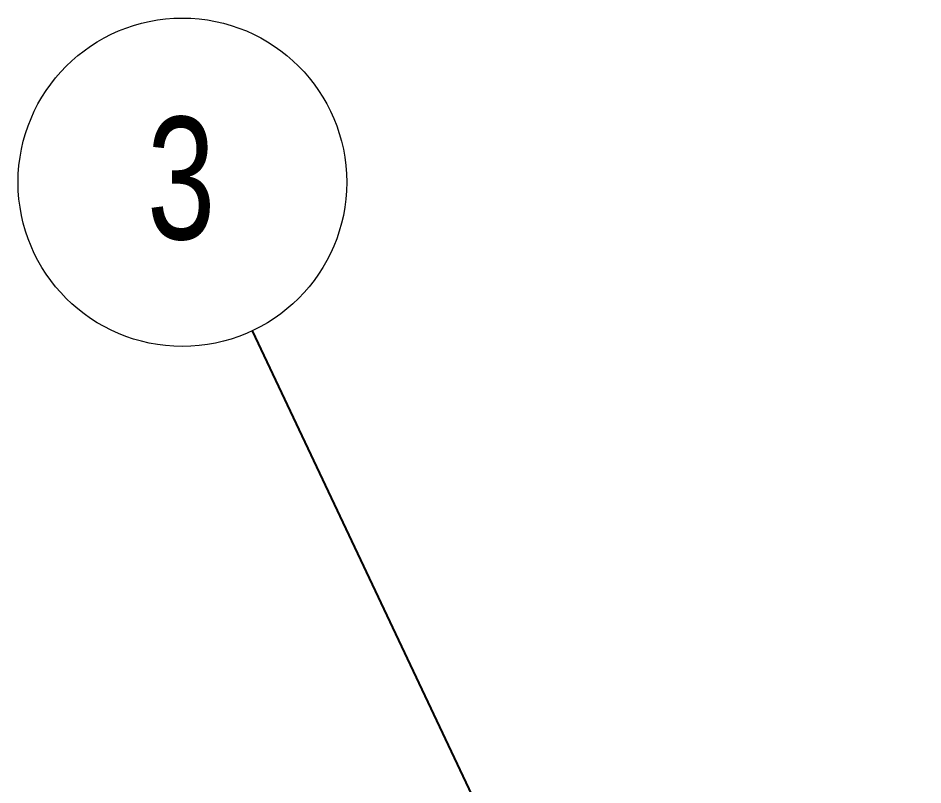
# Model space of a CAD drawing. Header units: millimetres. Extents: x 15 to 415, y 5 to 292.
# Drawn here: x 56.23 to 82.1, y 160.24 to 182.18 of the extents above; entities that cross this region are included whole.
import ezdxf

# ---------------------------------------------------------------- set-up
doc = ezdxf.new("R2010")
doc.units = ezdxf.units.MM
doc.styles.add('SLDTEXTSTYLE0', font='TXT', dxfattribs={"width": 0.75})
doc.dimstyles.new('SLDDIMSTYLE0', dxfattribs={"dimtxt": 0.18, "dimasz": 3.302, "dimexe": 0, "dimexo": 0.0625, "dimgap": 0, "dimtad": 0, "dimtih": 1, "dimtoh": 1, "dimdec": 0, "dimrnd": 1e-09, "dimzin": 0, "dimdsep": 46, "dimtxsty": 'Standard', "dimsah": 1, "dimcen": 0.09, "dimadec": 0, "dimazin": 0, "dimtfac": 3.302, "dimtdec": 0, "dimtofl": 0, "dimtmove": 0, "dimatfit": 3, "dimfxl": 1, "dimfrac": 2, "dimtolj": 1, "dimtzin": 0, "dimarcsym": 0})

# ---------------------------------------------------------------- blocks, each defined once
blk = doc.blocks.new('SW_NOTE_10')
at = {"color": 0, "linetype": 'Continuous', "lineweight": 0}
blk.add_circle((-2.008, 4.247), 4.697, dxfattribs=at)
at = {"color": 0, "linetype": 'Continuous', "lineweight": 0, "insert": (-2.043, 6.117), "char_height": 3.5, "attachment_point": 2, "style": 'SLDTEXTSTYLE0'}
blk.add_mtext('3', dxfattribs=at)

msp = doc.modelspace()

# ---------------------------------------------------------------- block references
at = {"color": 7, "linetype": 'Continuous', "lineweight": 0}
msp.add_blockref('SW_NOTE_10', (62.936, 173.234), dxfattribs=at)

# ---------------------------------------------------------------- leaders
msp.add_leader([(82.1, 132.701), (62.936, 173.234)], dimstyle='SLDDIMSTYLE0', dxfattribs=at)

doc.saveas('drawing.dxf')
